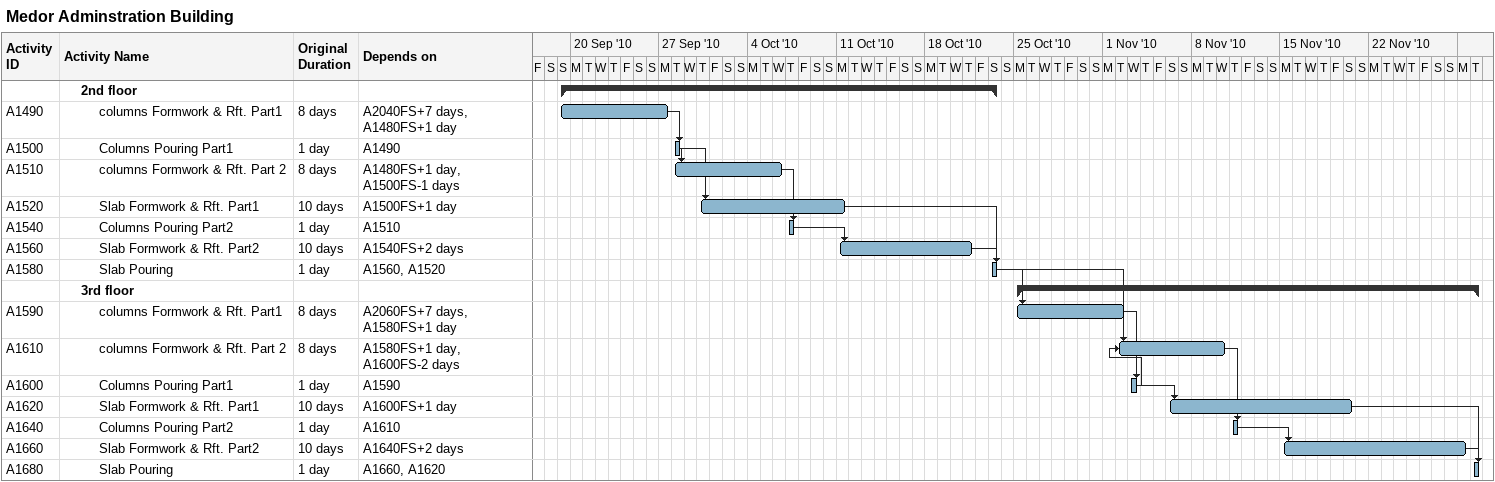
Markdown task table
Medor Adminstration Building

| ID | Level | Task | Original duration | Start | Finish | Predecessors |
|---|---|---|---|---|---|---|
|  | 2 | **2nd floor** |  | 2010-09-19 | 2010-10-23 |  |
| A1490 | 3 | columns Formwork & Rft. Part1 | 8d | 2010-09-19 | 2010-09-27 | A2040FS+7d, A1480FS+1d |
| A1500 | 3 | Columns Pouring Part1 | 1d | 2010-09-28 | 2010-09-28 | A1490 |
| A1510 | 3 | columns Formwork & Rft. Part 2 | 8d | 2010-09-28 | 2010-10-06 | A1480FS+1d, A1500FS-1d |
| A1520 | 3 | Slab Formwork & Rft. Part1 | 10d | 2010-09-30 | 2010-10-11 | A1500FS+1d |
| A1540 | 3 | Columns Pouring Part2 | 1d | 2010-10-07 | 2010-10-07 | A1510 |
| A1560 | 3 | Slab Formwork & Rft. Part2 | 10d | 2010-10-11 | 2010-10-21 | A1540FS+2d |
| A1580 | 3 | Slab Pouring | 1d | 2010-10-23 | 2010-10-23 | A1560, A1520 |
|  | 2 | **3rd floor** |  | 2010-10-25 | 2010-11-30 |  |
| A1590 | 3 | columns Formwork & Rft. Part1 | 8d | 2010-10-25 | 2010-11-02 | A2060FS+7d, A1580FS+1d |
| A1610 | 3 | columns Formwork & Rft. Part 2 | 8d | 2010-11-02 | 2010-11-10 | A1580FS+1d, A1600FS-2d |
| A1600 | 3 | Columns Pouring Part1 | 1d | 2010-11-03 | 2010-11-03 | A1590 |
| A1620 | 3 | Slab Formwork & Rft. Part1 | 10d | 2010-11-06 | 2010-11-20 | A1600FS+1d |
| A1640 | 3 | Columns Pouring Part2 | 1d | 2010-11-11 | 2010-11-11 | A1610 |
| A1660 | 3 | Slab Formwork & Rft. Part2 | 10d | 2010-11-15 | 2010-11-29 | A1640FS+2d |
| A1680 | 3 | Slab Pouring | 1d | 2010-11-30 | 2010-11-30 | A1660, A1620 |
